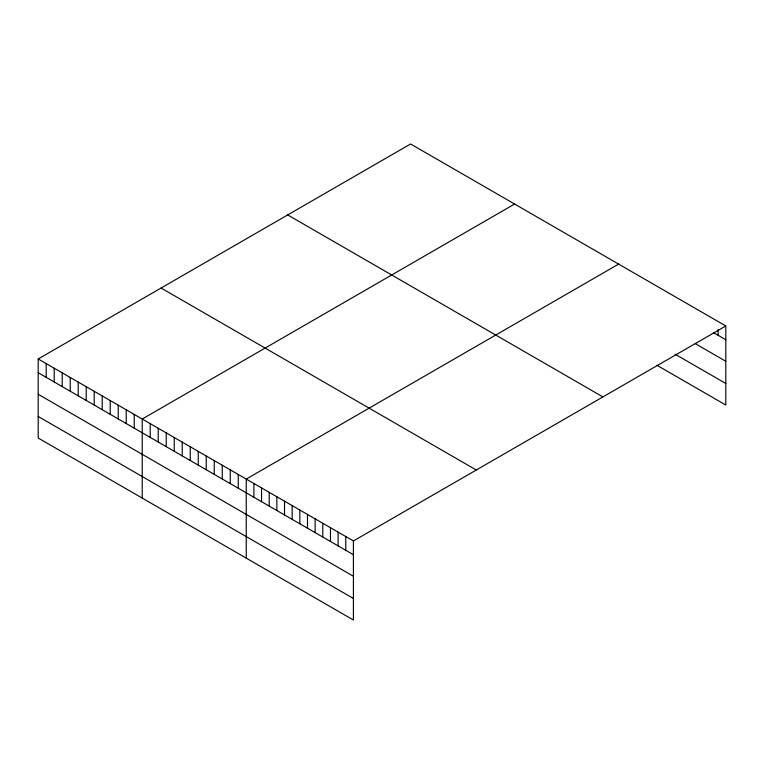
<?xml version="1.0" encoding="UTF-8"?>
<svg xmlns="http://www.w3.org/2000/svg" width="764" height="764" viewBox="0 0 764 764"><rect width="100%" height="100%" fill="white"/><g stroke="black" fill="none" stroke-linecap="round" stroke-linejoin="round"><path stroke-width="1.15" d="M725.8 325.97L353.417 540.96L353.417 620.015L38.2 438.03L38.2 358.975L410.583 143.985L725.8 325.97L725.8 405.025L656.906 365.249M514.602 204.036L142.219 419.035L142.219 498.08M618.63 264.096L246.247 479.085L246.247 558.14M713.356 332.541L725.8 339.722M695.183 343.59L725.8 361.276M675.08 354.2L725.8 383.48M287.694 214.932L602.911 396.917M161.089 288.028L476.306 470.013M38.2 358.975L353.417 540.96M38.2 372.727L353.417 554.712M38.2 394.272L353.417 576.266M38.2 416.476L353.417 598.47M718.141 329.57L718.141 335.3M345.767 536.548L345.767 550.3M338.108 532.126L338.108 545.878M330.459 527.704L330.459 541.456M322.8 523.283L322.8 537.035M315.14 518.861L315.14 532.613M307.491 514.449L307.491 528.201M299.832 510.027L299.832 523.779M292.173 505.606L292.173 519.358M284.523 501.184L284.523 514.936M276.864 496.762L276.864 510.514M269.214 492.35L269.214 506.102M261.555 487.929L261.555 501.681M253.896 483.507L253.896 497.259M238.244 474.463L238.244 488.215M230.241 469.85L230.241 483.602M222.238 465.228L222.238 478.98M214.235 460.606L214.235 474.358M206.232 455.984L206.232 469.736M198.239 451.371L198.239 465.123M190.236 446.749L190.236 460.501M182.233 442.127L182.233 455.879M174.23 437.505L174.23 451.257M166.227 432.892L166.227 446.644M158.224 428.27L158.224 442.022M150.221 423.648L150.221 437.4M134.225 414.413L134.225 428.165M126.222 409.791L126.222 423.542M118.219 405.168L118.219 418.92M110.217 400.556L110.217 414.298M102.214 395.933L102.214 409.685M94.211 391.311L94.211 405.063M86.208 386.689L86.208 400.441M78.205 382.076L78.205 395.819M70.212 377.454L70.212 391.206M62.209 372.832L62.209 386.584M54.206 368.21L54.206 381.962M46.203 363.597L46.203 377.349"/></g></svg>
